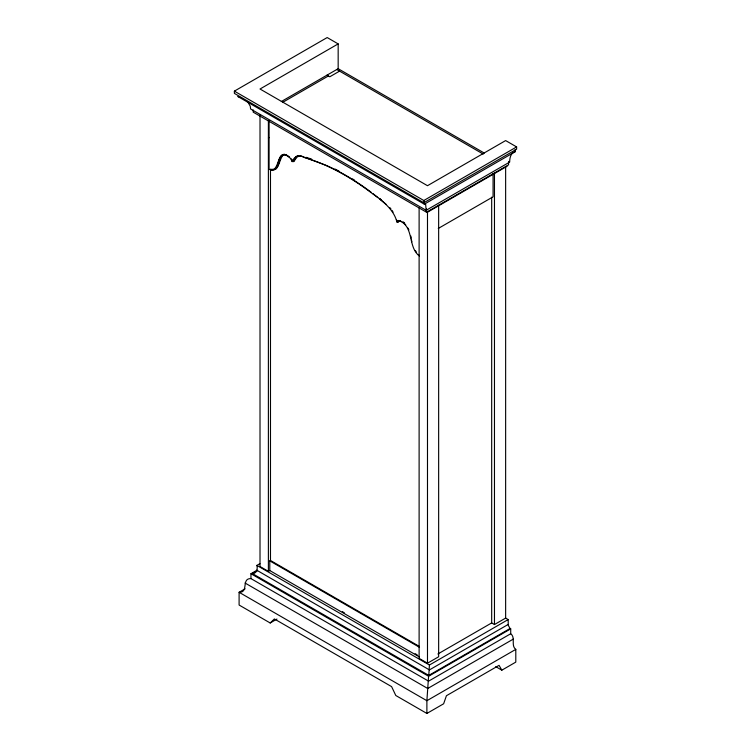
<?xml version="1.0" encoding="UTF-8"?>
<svg xmlns="http://www.w3.org/2000/svg" width="751" height="751" viewBox="0 0 751 751"><rect width="100%" height="100%" fill="white"/><g stroke="black" fill="none" stroke-linecap="round" stroke-linejoin="round"><path stroke-width="1.13" d="M259.912 563.654L256.88 565.4C257.893 568.948 256.776 573.614 252.43 573.595L428.793 675.412L510.079 628.484L510.718 628.85L510.718 633.741C515.899 637.543 510.614 645.588 515.796 649.38L515.796 662.119L501.846 670.174L495.744 666.653M276.969 619.068L270.191 622.983L239.1 605.034L239.1 592.295C249.032 592.67 241.024 578.242 250.956 578.608L428.586 681.157L510.718 633.741M428.793 675.412L429.431 665.02L256.88 565.4M399.419 220.897L397.523 222.465L396.406 219.583M397.401 221.648L397.636 221.808A5.332 3.079 60 0 1 397.899 221.141L398.65 220.437M275.842 168.872C280.583 164.844 277.87 153.814 286.506 154.546M270.191 622.983L274.378 618.955L391.609 686.63L395.796 695.501L426.887 713.45L443.634 703.781L446.423 695.726L499.049 665.339L501.846 670.174M295.932 156.903L292.655 161.193A5.332 3.079 60 0 0 292.392 160.226M296.955 157.015L293.876 161.54L293.059 161.071M283.071 155.138C278.659 159.879 279.269 173.481 269.093 169.322L269.093 120.535M273.974 169.322C279.738 164.901 278.011 148.022 289.633 157.006M296.917 156.246L294.326 158.151L291.961 161.596A5.332 3.079 60 0 0 291.698 160.63L290.346 158.273L286.319 155.222M338.166 43.896L260.015 89.012L427.488 185.704L505.639 140.578L516.622 146.924L516.622 149.186L423.817 202.761L234.378 93.387L234.378 91.134L327.183 37.55L338.166 43.896L338.166 68.707L484.32 153.091M281.334 101.526L338.166 68.707M282.723 102.333L328.403 75.964M339.565 71.129L329.792 76.771L327.004 75.156M268.389 138.006L269.093 137.602M234.378 91.134L423.817 200.508L516.622 146.924M239.616 97.057L237.795 96.485L424.306 204.178L515.158 151.721L515.158 149.468M247.839 102.023L250.261 106.201L250.618 108.97L426.146 210.308L509.666 162.085C509.666 158.151 510.671 152.753 515.158 151.721M507.103 166.243L427 212.495L253.181 112.143L253.181 109.881M438.265 228.464L493.078 196.818L493.078 173.378M419.499 656.984L269.787 570.553L269.787 560.884L270.482 560.481L419.18 646.329M250.956 578.608L250.956 573.717L257.039 570.206M252.43 573.595L257.518 570.657M260.015 115.006L260.015 566.526L268.389 571.361L269.787 570.553M245.155 588.793L239.1 592.295L426.887 700.711L515.796 649.38M437.889 653.98L491.68 622.926L494.468 624.541L505.639 618.092L508.174 619.556L508.239 625.245L510.079 628.484M419.114 207.961L419.114 658.374L427.488 663.208L438.65 656.768L438.65 205.248M429.431 665.02L508.174 619.556M508.174 624.447L429.431 669.911L256.88 570.291M250.956 573.717L428.586 676.266L510.718 628.85M513.262 639.12L427.732 688.489L245.023 583.001M296.223 156.649L297.987 155.786M298.945 155.926C295.378 154.678 293.406 165.755 292.008 160.226M297.218 156.781L300.484 156.02M275.664 169.05L273.721 169.632L270.782 169.275M297.283 156.189L301.667 156.152M273.768 169.285L271.815 169.473M284.385 154.293C275.964 155.588 280.958 170.242 271.111 169.876M283.437 155.044L285.812 154.95M400.114 220.494L398.105 221.977M424.831 203.502L425.657 204.263L426.146 210.308M300.832 156.001L325.465 165.079A237.109 136.898 60 0 1 358.34 183.178M306.032 157.325L311.599 159.09M269.787 169.426L270.895 169.829M401.935 221.611L398.546 220.738L397.204 221.545A5.332 3.079 60 0 0 396.941 222.202C394.162 209.782 382.4 200.648 372.167 193.458A237.72 137.255 60 0 0 324.714 164.948A241.625 139.498 60 0 0 304.596 157.597L302.099 156.349M399.861 220.963C414.233 227.262 407.709 247.22 419.377 255.997M336.777 69.514L483.24 154.077M269.787 560.884L419.499 647.315M342.306 611.614L344.324 612.788M415.134 653.661L417.162 654.834M372.796 193.514L377.828 197.485M379.593 198.367L381.264 199.766M379.508 198.808L386.192 204.403M403.278 221.939L404.62 223.066M403.221 222.409L405.709 224.774M418.316 254.514L419.396 255.565M389.807 207.586L390.952 208.966M415.322 250.487L416.27 251.96M392.041 210.477L393.073 212.12M291.36 158.874L291.782 159.653M407.924 228.032L408.873 229.909M411.473 240.01L411.858 241.85M410.863 236.077L411.201 238.18M508.568 161.446L508.568 164.835L426.512 212.214L426.512 208.825M505.639 166.572L505.639 618.092M494.468 173.021L494.468 624.541M491.68 197.184L491.68 622.926M428.586 676.266L426.887 700.711L426.887 713.45M427.488 211.688L427.488 663.208M424.306 201.916L424.306 204.178M423.817 200.508L423.817 202.761M270.482 169.228L270.482 560.481M268.389 120.939L268.389 571.361M359.307 183.817A237.109 136.898 60 0 1 366.056 188.51M366.901 189.121A237.109 136.898 60 0 1 371.116 192.237M335.096 169.097A237.72 137.255 60 0 1 338.973 171.106M352.557 178.945A237.72 137.255 60 0 1 354.491 180.174"/></g></svg>
